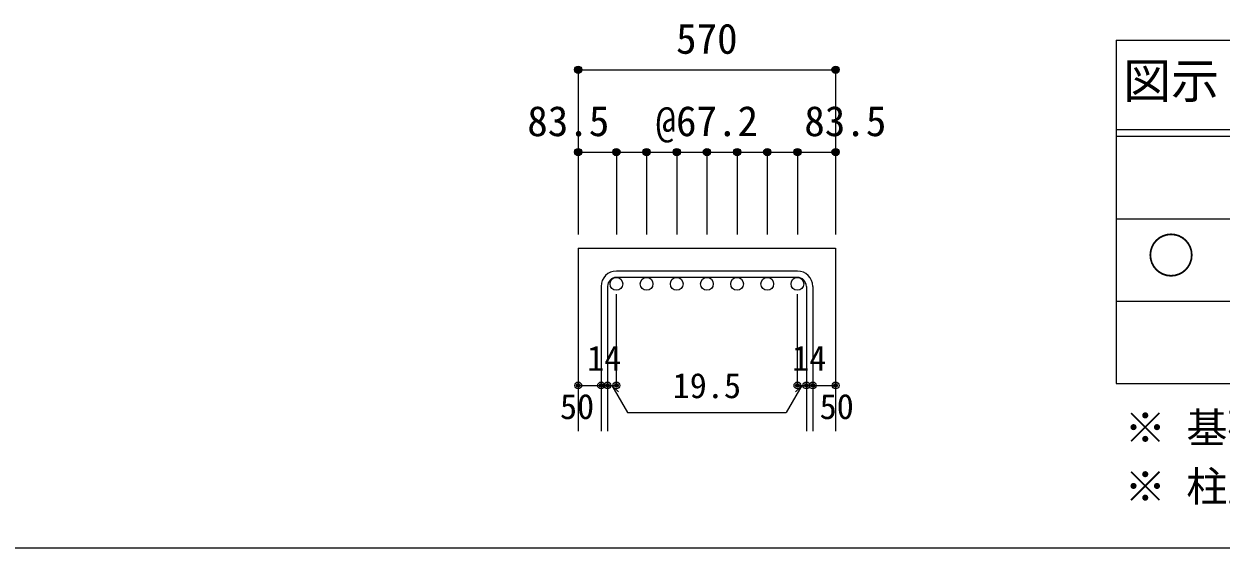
# Model space of a CAD drawing. Units: millimetres at full size, sheet at 1:30; details may follow other scales. Extents: x -5973 to 5954, y -4195 to 4201.
# Drawn here: x -942 to 1677, y -4195 to -3050 of the extents above; entities that cross this region are included whole.
import ezdxf
from ezdxf.enums import TextEntityAlignment as Align

# ---------------------------------------------------------------- set-up
doc = ezdxf.new("R2010")
doc.units = ezdxf.units.MM
doc.header["$LTSCALE"] = 30
doc.header["$PDMODE"] = 32
doc.header["$PDSIZE"] = 15
for name, color, linetype in [('0-1_躯体線', 2, 'Continuous'), ('0-5_基礎梁筋', 7, 'Continuous'), ('0-6_スタラップ筋', 7, 'Continuous'), ('0-D_寸法', 4, 'Continuous'), ('6-7_文字', 7, 'Continuous'), ('6-E_枠', 7, 'Continuous'), ('F-0_枠', 6, 'Continuous')]:
    doc.layers.add(name, color=color, linetype=linetype)
doc.styles.add('ＭＳ ゴシック', font='')
doc.styles.get('ＭＳ ゴシック').set_extended_font_data('MS Gothic')

msp = doc.modelspace()

# ---------------------------------------------------------------- linework, layer by layer
at = {"layer": '0-1_躯体線'}
for p, q in [((270.94, -3539.89), (270.94, -3939.89)), ((270.94, -3539.89), (833.94, -3539.89)), ((833.94, -3539.89), (833.94, -3939.89))]:
    msp.add_line(p, q, dxfattribs=at)
at = {"layer": '0-5_基礎梁筋', "color": 3}
for centre in [(354.44, -3617.89), (420.44, -3617.89), (486.44, -3617.89), (552.44, -3617.89), (618.44, -3617.89), (684.44, -3617.89), (750.44, -3617.89)]:
    msp.add_circle(centre, 14, dxfattribs=at)
at = {"layer": '0-6_スタラップ筋'}
for p, q in [((750.44, -3589.89), (354.44, -3589.89)), ((750.44, -3603.89), (354.44, -3603.89)), ((320.94, -3623.39), (320.94, -3939.89)), ((334.94, -3623.39), (334.94, -3939.89)), ((769.94, -3623.39), (769.94, -3939.89)), ((783.94, -3623.39), (783.94, -3939.89))]:
    msp.add_line(p, q, dxfattribs=at)
for centre, radius, start, end in [((354.44, -3623.39), 33.5, 90, 180), ((354.44, -3623.39), 19.5, 90, 180), ((750.44, -3623.39), 33.5, 0, 90), ((750.44, -3623.39), 19.5, 0, 90)]:
    msp.add_arc(centre, radius, start, end, dxfattribs=at)
at = {"layer": '0-D_寸法'}
for p, q in [((270.94, -3149.89), (270.94, -3329.89)), ((270.94, -3149.89), (833.94, -3149.89)), ((833.94, -3149.89), (833.94, -3329.89)), ((833.94, -3149.89), (833.94, -3329.89)), ((270.94, -3329.89), (270.94, -3509.89)), ((270.94, -3329.89), (833.94, -3329.89)), ((354.44, -3329.89), (354.44, -3509.89)), ((420.44, -3329.89), (420.44, -3509.89)), ((486.44, -3329.89), (486.44, -3509.89)), ((552.44, -3329.89), (552.44, -3509.89)), ((618.44, -3329.89), (618.44, -3509.89)), ((684.44, -3329.89), (684.44, -3509.89)), ((750.44, -3329.89), (750.44, -3509.89)), ((833.94, -3329.89), (833.94, -3509.89)), ((354.44, -3839.89), (354.44, -3640.56)), ((750.44, -3839.89), (750.44, -3640.56)), ((270.94, -3839.89), (320.94, -3839.89)), ((320.94, -3839.89), (354.44, -3839.89)), ((344.69, -3839.89), (358.83, -3854.04)), ((344.69, -3839.89), (378.91, -3899.17)), ((760.19, -3839.89), (725.96, -3899.17)), ((760.19, -3839.89), (746.04, -3854.04)), ((750.44, -3839.89), (833.94, -3839.89)), ((769.94, -3839.89), (783.94, -3839.89)), ((378.91, -3899.17), (725.96, -3899.17))]:
    msp.add_line(p, q, dxfattribs=at)
for centre, radius in [((270.94, -3149.89), 8), ((833.94, -3149.89), 8), ((270.94, -3149.89), 7.2), ((270.94, -3149.89), 6.4), ((270.94, -3149.89), 5.6), ((270.94, -3149.89), 4.8), ((270.94, -3149.89), 4), ((270.94, -3149.89), 3.2), ((270.94, -3149.89), 2.4), ((270.94, -3149.89), 1.6), ((270.94, -3149.89), 0.8), ((833.94, -3149.89), 7.2), ((833.94, -3149.89), 6.4), ((833.94, -3149.89), 5.6), ((833.94, -3149.89), 4.8), ((833.94, -3149.89), 4), ((833.94, -3149.89), 3.2), ((833.94, -3149.89), 2.4), ((833.94, -3149.89), 1.6), ((833.94, -3149.89), 0.8), ((270.94, -3329.89), 8), ((270.94, -3329.89), 7.2), ((270.94, -3329.89), 6.4), ((270.94, -3329.89), 5.6), ((270.94, -3329.89), 4.8), ((354.44, -3329.89), 8), ((354.44, -3329.89), 7.2), ((354.44, -3329.89), 6.4), ((354.44, -3329.89), 5.6), ((354.44, -3329.89), 4.8), ((420.44, -3329.89), 8), ((420.44, -3329.89), 7.2), ((420.44, -3329.89), 6.4), ((420.44, -3329.89), 5.6), ((420.44, -3329.89), 4.8), ((486.44, -3329.89), 8), ((486.44, -3329.89), 7.2), ((486.44, -3329.89), 6.4), ((486.44, -3329.89), 5.6), ((486.44, -3329.89), 4.8), ((552.44, -3329.89), 8), ((552.44, -3329.89), 7.2), ((552.44, -3329.89), 6.4), ((552.44, -3329.89), 5.6), ((552.44, -3329.89), 4.8), ((618.44, -3329.89), 8), ((618.44, -3329.89), 7.2), ((618.44, -3329.89), 6.4), ((618.44, -3329.89), 5.6), ((618.44, -3329.89), 4.8), ((684.44, -3329.89), 8), ((684.44, -3329.89), 7.2), ((684.44, -3329.89), 6.4), ((684.44, -3329.89), 5.6), ((684.44, -3329.89), 4.8), ((750.44, -3329.89), 8), ((750.44, -3329.89), 7.2), ((750.44, -3329.89), 6.4), ((750.44, -3329.89), 5.6), ((750.44, -3329.89), 4.8), ((833.94, -3329.89), 8), ((833.94, -3329.89), 7.2), ((833.94, -3329.89), 6.4), ((833.94, -3329.89), 5.6), ((833.94, -3329.89), 4.8), ((270.94, -3329.89), 4), ((270.94, -3329.89), 3.2), ((270.94, -3329.89), 2.4), ((270.94, -3329.89), 1.6), ((270.94, -3329.89), 0.8), ((354.44, -3329.89), 4), ((354.44, -3329.89), 3.2), ((354.44, -3329.89), 2.4), ((354.44, -3329.89), 1.6), ((354.44, -3329.89), 0.8), ((420.44, -3329.89), 4), ((420.44, -3329.89), 3.2), ((420.44, -3329.89), 2.4), ((420.44, -3329.89), 1.6), ((420.44, -3329.89), 0.8), ((486.44, -3329.89), 4), ((486.44, -3329.89), 3.2), ((486.44, -3329.89), 2.4), ((486.44, -3329.89), 1.6), ((486.44, -3329.89), 0.8), ((552.44, -3329.89), 4), ((552.44, -3329.89), 3.2), ((552.44, -3329.89), 2.4), ((552.44, -3329.89), 1.6), ((552.44, -3329.89), 0.8), ((618.44, -3329.89), 4), ((618.44, -3329.89), 3.2), ((618.44, -3329.89), 2.4), ((618.44, -3329.89), 1.6), ((618.44, -3329.89), 0.8), ((684.44, -3329.89), 4), ((684.44, -3329.89), 3.2), ((684.44, -3329.89), 2.4), ((684.44, -3329.89), 1.6), ((684.44, -3329.89), 0.8), ((750.44, -3329.89), 4), ((750.44, -3329.89), 3.2), ((750.44, -3329.89), 2.4), ((750.44, -3329.89), 1.6), ((750.44, -3329.89), 0.8), ((833.94, -3329.89), 4), ((833.94, -3329.89), 3.2), ((833.94, -3329.89), 2.4), ((833.94, -3329.89), 1.6), ((833.94, -3329.89), 0.8), ((270.94, -3839.89), 4), ((270.94, -3839.89), 3.6), ((270.94, -3839.89), 3.2), ((270.94, -3839.89), 2.8), ((270.94, -3839.89), 2.4), ((270.94, -3839.89), 2), ((270.94, -3839.89), 1.6), ((270.94, -3839.89), 1.2), ((270.94, -3839.89), 0.8), ((270.94, -3839.89), 0.4), ((320.94, -3839.89), 4), ((320.94, -3839.89), 3.6), ((320.94, -3839.89), 3.2), ((320.94, -3839.89), 2.8), ((320.94, -3839.89), 2.4), ((320.94, -3839.89), 2), ((320.94, -3839.89), 1.6), ((320.94, -3839.89), 1.2), ((320.94, -3839.89), 0.8), ((320.94, -3839.89), 0.4), ((334.94, -3839.89), 4), ((334.94, -3839.89), 3.6), ((334.94, -3839.89), 3.2), ((334.94, -3839.89), 2.8), ((334.94, -3839.89), 2.4), ((334.94, -3839.89), 2), ((334.94, -3839.89), 1.6), ((334.94, -3839.89), 1.2), ((334.94, -3839.89), 0.8), ((334.94, -3839.89), 0.4), ((354.44, -3839.89), 4), ((354.44, -3839.89), 3.6), ((354.44, -3839.89), 3.2), ((354.44, -3839.89), 2.8), ((354.44, -3839.89), 2.4), ((354.44, -3839.89), 2), ((354.44, -3839.89), 1.6), ((354.44, -3839.89), 1.2), ((354.44, -3839.89), 0.8), ((354.44, -3839.89), 0.4), ((750.44, -3839.89), 4), ((750.44, -3839.89), 3.6), ((750.44, -3839.89), 3.2), ((750.44, -3839.89), 2.8), ((750.44, -3839.89), 2.4), ((750.44, -3839.89), 2), ((750.44, -3839.89), 1.6), ((750.44, -3839.89), 1.2), ((750.44, -3839.89), 0.8), ((750.44, -3839.89), 0.4), ((769.94, -3839.89), 4), ((769.94, -3839.89), 3.6), ((769.94, -3839.89), 3.2), ((769.94, -3839.89), 2.8), ((769.94, -3839.89), 2.4), ((769.94, -3839.89), 2), ((769.94, -3839.89), 1.6), ((769.94, -3839.89), 1.2), ((769.94, -3839.89), 0.8), ((769.94, -3839.89), 0.4), ((783.94, -3839.89), 4), ((783.94, -3839.89), 3.6), ((783.94, -3839.89), 3.2), ((783.94, -3839.89), 2.8), ((783.94, -3839.89), 2.4), ((783.94, -3839.89), 2), ((783.94, -3839.89), 1.6), ((783.94, -3839.89), 1.2), ((783.94, -3839.89), 0.8), ((783.94, -3839.89), 0.4), ((833.94, -3839.89), 4), ((833.94, -3839.89), 3.6), ((833.94, -3839.89), 3.2), ((833.94, -3839.89), 2.8), ((833.94, -3839.89), 2.4), ((833.94, -3839.89), 2), ((833.94, -3839.89), 1.6), ((833.94, -3839.89), 1.2), ((833.94, -3839.89), 0.8), ((833.94, -3839.89), 0.4)]:
    msp.add_circle(centre, radius, dxfattribs=at)
at = {"layer": '0-D_寸法', "color": 7}
for p in [(270.94, -3149.89), (833.94, -3149.89), (270.94, -3329.89), (354.44, -3329.89), (420.44, -3329.89), (486.44, -3329.89), (552.44, -3329.89), (618.44, -3329.89), (684.44, -3329.89), (750.44, -3329.89), (833.94, -3329.89), (270.94, -3839.89), (320.94, -3839.89), (334.94, -3839.89), (354.44, -3839.89), (750.44, -3839.89), (769.94, -3839.89), (783.94, -3839.89), (833.94, -3839.89)]:
    msp.add_point(p, dxfattribs=at)
at = {"layer": '6-E_枠', "color": 3}
for p, q in [((1447.71, -3085.43), (1447.71, -3835.43)), ((1447.71, -3085.43), (3610.24, -3085.43)), ((1447.71, -3835.43), (3610.24, -3835.43))]:
    msp.add_line(p, q, dxfattribs=at)
at = {"layer": '6-E_枠'}
for p, q in [((1447.71, -3280.43), (3610.24, -3280.43)), ((1447.71, -3295.43), (3610.24, -3295.43)), ((1447.71, -3475.43), (3610.24, -3475.43)), ((1447.71, -3655.43), (3610.24, -3655.43))]:
    msp.add_line(p, q, dxfattribs=at)
at = {"layer": 'F-0_枠'}
msp.add_line((5954.1, -4195.24), (-5972.88, -4195.24), dxfattribs=at)

# ---------------------------------------------------------------- texts
at = {"layer": '0-D_寸法', "style": 'ＭＳ ゴシック'}
for s, height, p in [('570', 65.98, (484.94, -3134.89)), ('83.5', 65.98, (159.44, -3314.89)), ('@67.2', 65.98, (439.94, -3314.89)), ('83.5', 65.98, (765.44, -3314.89)), ('14', 54.99, (290.4, -3824.44)), ('14', 54.99, (738.98, -3824.44)), ('19.5', 54.99, (477.44, -3884.17)), ('50', 54.99, (230.94, -3929.89)), ('50', 54.99, (798.94, -3929.89))]:
    msp.add_text(s, height=height, dxfattribs=at).set_placement(p, align=Align.BOTTOM_LEFT)
at = {"layer": '6-7_文字', "color": 2, "style": 'ＭＳ ゴシック'}
for s, p in [('図示', (1462.71, -3235.43)), ('○', (1515.21, -3617.93))]:
    msp.add_text(s, height=76.98, dxfattribs=at).set_placement(p, align=Align.BOTTOM_LEFT)
at = {"layer": '6-7_文字', "style": 'ＭＳ ゴシック'}
for s, p in [('※ 基礎梁スターラップ     D13 @300', (1466.27, -3985.01)), ('※ 柱型立上り筋●は引張側領域時', (1466.27, -4113.51))]:
    msp.add_text(s, height=65.98, dxfattribs=at).set_placement(p, align=Align.BOTTOM_LEFT)

doc.saveas('drawing.dxf')
